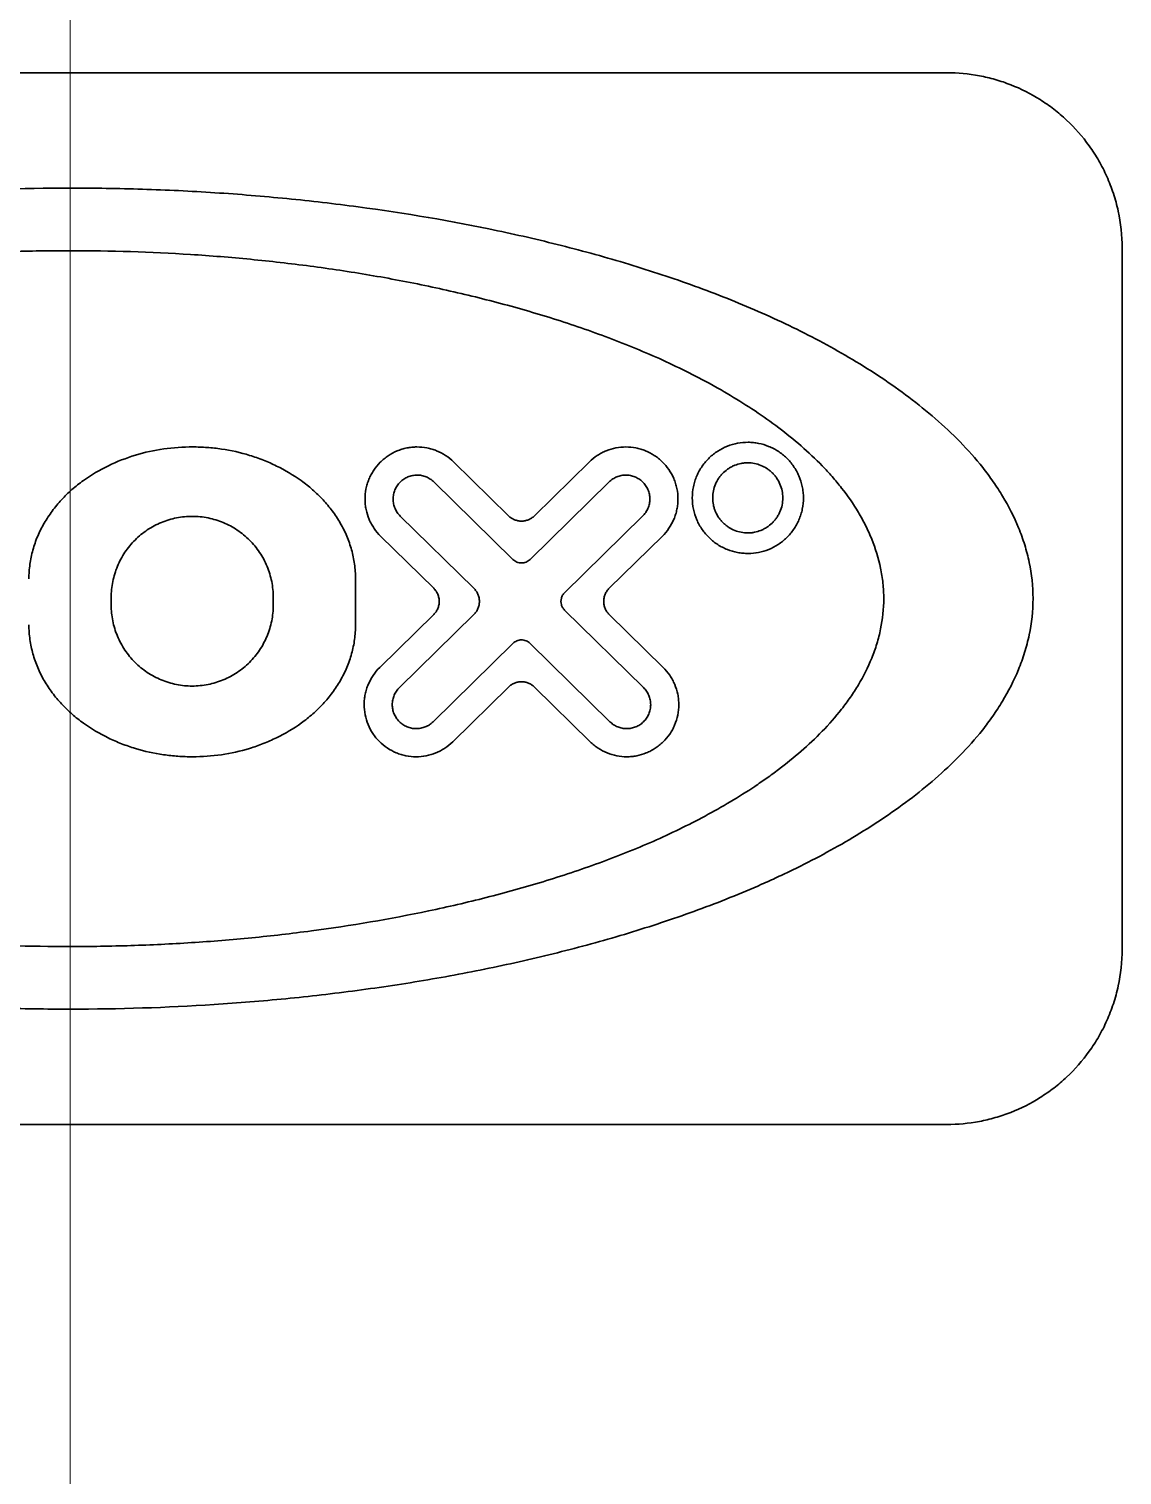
# Model space of a CAD drawing. Extents: x 6769 to 10051, y -94 to 2900.
# Drawn here: x 8597.53 to 8603.76, y 1022.33 to 1030.58 of the extents above; entities that cross this region are included whole.
import ezdxf

# ---------------------------------------------------------------- set-up
doc = ezdxf.new("R2010")
doc.units = 0
doc.header["$LTSCALE"] = 5
doc.layers.get('0').update_dxf_attribs({"linetype": 'CONTINUOUS', "lineweight": 0})
doc.layers.add('1', color=7, linetype='CONTINUOUS', true_color=0xffffff)

msp = doc.modelspace()

# ---------------------------------------------------------------- linework, layer by layer
at = {"color": 4}
msp.add_line((8597.7643, 1105.8302), (8597.7643, 1005.8302), dxfattribs=at)
at = {"layer": '1', "color": 7, "linetype": 'Continuous', "lineweight": 35}
for p, q in [((8602.7643, 1030.3302), (8592.7643, 1030.3302)), ((8603.7643, 1029.3302), (8603.7643, 1025.3302)), ((8599.9507, 1028.1103), (8600.2646, 1027.8024)), ((8600.4116, 1027.8024), (8600.7255, 1028.1103)), ((8600.2891, 1027.5536), (8599.8384, 1027.9957)), ((8600.8378, 1027.9957), (8600.3871, 1027.5536)), ((8599.6469, 1027.8005), (8600.0664, 1027.389)), ((8600.5843, 1027.364), (8601.0293, 1027.8005)), ((8599.8373, 1027.389), (8599.5346, 1027.686)), ((8601.1417, 1027.686), (8600.8389, 1027.389)), ((8599.3916, 1027.1802), (8599.3916, 1027.4431)), ((8597.9977, 1027.2935), (8597.9977, 1027.3371)), ((8598.9221, 1027.3371), (8598.9221, 1027.2935)), ((8599.5297, 1026.9373), (8599.8373, 1027.2391)), ((8600.0664, 1027.2391), (8599.642, 1026.8228)), ((8601.0342, 1026.8228), (8600.5843, 1027.2641)), ((8600.8389, 1027.2391), (8601.1465, 1026.9373)), ((8599.8335, 1026.6276), (8600.2891, 1027.0744)), ((8600.3871, 1027.0744), (8600.8427, 1026.6276)), ((8600.2646, 1026.8257), (8599.9459, 1026.513)), ((8600.7304, 1026.513), (8600.4116, 1026.8257)), ((8592.7643, 1024.3302), (8602.7643, 1024.3302))]:
    msp.add_line(p, q, dxfattribs=at)
for points, knots in [([(8603.7643, 1029.3302), (8603.7643, 1029.4017), (8603.7568, 1029.4716), (8603.7384, 1029.5571), (8603.7343, 1029.5741), (8603.7252, 1029.6079), (8603.7201, 1029.6247), (8603.7039, 1029.6744), (8603.6914, 1029.7065), (8603.6637, 1029.7688), (8603.6483, 1029.799), (8603.6231, 1029.8428), (8603.6144, 1029.8572), (8603.5962, 1029.8855), (8603.5867, 1029.8993), (8603.5383, 1029.9669), (8603.4952, 1030.0157), (8603.4363, 1030.0709), (8603.4243, 1030.0816), (8603.3998, 1030.1025), (8603.3872, 1030.1126), (8603.3493, 1030.1419), (8603.3233, 1030.1599), (8603.2435, 1030.2102), (8603.1877, 1030.2383), (8603.1, 1030.2727), (8603.0704, 1030.2827), (8603.0107, 1030.2998), (8602.9806, 1030.307), (8602.8894, 1030.3243), (8602.8275, 1030.3302), (8602.7643, 1030.3302)], [0, 0, 0, 0, 0.125, 0.125, 0.15625, 0.15625, 0.1875, 0.1875, 0.25, 0.25, 0.3125, 0.3125, 0.34375, 0.34375, 0.375, 0.375, 0.5, 0.5, 0.53125, 0.53125, 0.5625, 0.5625, 0.625, 0.625, 0.75, 0.75, 0.8125, 0.8125, 0.875, 0.875, 1, 1, 1, 1]), ([(8603.2563, 1027.3302), (8603.2563, 1027.4008), (8603.2487, 1027.4696), (8603.2276, 1027.5705), (8603.2189, 1027.6037), (8603.1986, 1027.6694), (8603.1868, 1027.7021), (8603.148, 1027.7969), (8603.1174, 1027.8566), (8603.0659, 1027.9422), (8603.0478, 1027.97), (8603.0194, 1028.0109), (8603.0097, 1028.0244), (8602.9899, 1028.051), (8602.9798, 1028.0642), (8602.9286, 1028.1292), (8602.8852, 1028.178), (8602.7947, 1028.2709), (8602.7476, 1028.315), (8602.6502, 1028.3995), (8602.6, 1028.4399), (8602.4969, 1028.5177), (8602.4439, 1028.5552), (8602.2827, 1028.6626), (8602.1721, 1028.7282), (8601.9456, 1028.85), (8601.8296, 1028.9062), (8601.5929, 1029.0109), (8601.472, 1029.0594), (8601.2874, 1029.1272), (8601.2253, 1029.1489), (8601.1001, 1029.191), (8601.0368, 1029.2113), (8600.8466, 1029.2697), (8600.7187, 1029.3054), (8600.4611, 1029.3713), (8600.3314, 1029.4015), (8599.9393, 1029.4843), (8599.6743, 1029.5292), (8599.2714, 1029.5829), (8599.1362, 1029.5986), (8598.864, 1029.6254), (8598.7271, 1029.6367), (8598.5203, 1029.6501), (8598.4512, 1029.6541), (8598.3135, 1029.6607), (8598.2446, 1029.6635), (8598.0383, 1029.67), (8597.9009, 1029.6722), (8597.4895, 1029.6721), (8597.2161, 1029.6636), (8596.8073, 1029.6371), (8596.5353, 1029.6149), (8596.2641, 1029.5837), (8596.061, 1029.5568), (8595.9934, 1029.5472), (8595.8583, 1029.5268), (8595.791, 1029.516), (8595.5904, 1029.4817), (8595.4579, 1029.4565), (8595.1957, 1029.4011), (8595.066, 1029.3709), (8594.8092, 1029.3052), (8594.6821, 1029.2697), (8594.4309, 1029.1926), (8594.3067, 1029.1511), (8594.0613, 1029.0612), (8593.9401, 1029.0127), (8593.7908, 1028.9468), (8593.761, 1028.9333), (8593.7019, 1028.9059), (8593.6136, 1028.864), (8593.527, 1028.8198), (8593.356, 1028.7278), (8593.2449, 1028.662), (8593.0836, 1028.5543), (8593.031, 1028.5171), (8592.9285, 1028.4398), (8592.8786, 1028.3996), (8592.7819, 1028.3157), (8592.7351, 1028.2719), (8592.6451, 1028.1798), (8592.602, 1028.1314), (8592.5409, 1028.0543), (8592.5211, 1028.0278), (8592.4925, 1027.9868), (8592.4831, 1027.9729), (8592.4647, 1027.9447), (8592.4558, 1027.9305), (8592.4123, 1027.8586), (8592.3815, 1027.7985), (8592.349, 1027.7195), (8592.3428, 1027.7035), (8592.3311, 1027.6711), (8592.3255, 1027.6546), (8592.3101, 1027.6049), (8592.3013, 1027.5715), (8592.2801, 1027.4701), (8592.2724, 1027.401), (8592.2724, 1027.3302)], [0, 0, 0, 0, 0.015625, 0.015625, 0.023438, 0.023438, 0.03125, 0.03125, 0.046875, 0.046875, 0.054688, 0.054688, 0.058594, 0.058594, 0.0625, 0.0625, 0.078125, 0.078125, 0.09375, 0.09375, 0.109375, 0.109375, 0.125, 0.125, 0.15625, 0.15625, 0.1875, 0.1875, 0.21875, 0.21875, 0.234375, 0.234375, 0.25, 0.25, 0.28125, 0.28125, 0.3125, 0.3125, 0.375, 0.375, 0.40625, 0.40625, 0.4375, 0.4375, 0.453125, 0.453125, 0.46875, 0.46875, 0.5, 0.5, 0.5625, 0.5625, 0.59375, 0.625, 0.625, 0.640625, 0.640625, 0.65625, 0.65625, 0.6875, 0.6875, 0.71875, 0.71875, 0.75, 0.75, 0.78125, 0.78125, 0.8125, 0.8125, 0.820313, 0.820313, 0.828125, 0.84375, 0.84375, 0.875, 0.875, 0.890625, 0.890625, 0.90625, 0.90625, 0.921875, 0.921875, 0.9375, 0.9375, 0.945312, 0.945312, 0.949219, 0.949219, 0.953125, 0.953125, 0.96875, 0.96875, 0.972656, 0.972656, 0.976562, 0.976562, 0.984375, 0.984375, 1, 1, 1, 1]), ([(8593.124, 1027.3302), (8593.124, 1027.3892), (8593.1303, 1027.4469), (8593.1478, 1027.5317), (8593.1549, 1027.5597), (8593.1719, 1027.6151), (8593.1817, 1027.6426), (8593.2141, 1027.7226), (8593.2397, 1027.7733), (8593.2831, 1027.8461), (8593.2984, 1027.8698), (8593.3305, 1027.9163), (8593.3473, 1027.9391), (8593.3995, 1028.0057), (8593.4364, 1028.0475), (8593.5135, 1028.127), (8593.5538, 1028.1648), (8593.637, 1028.2373), (8593.68, 1028.2719), (8593.7462, 1028.322), (8593.7686, 1028.3383), (8593.8139, 1028.3704), (8593.8367, 1028.386), (8593.9515, 1028.4627), (8594.0461, 1028.5186), (8594.2398, 1028.6225), (8594.3388, 1028.6704), (8594.5409, 1028.7594), (8594.644, 1028.8004), (8594.8012, 1028.8577), (8594.8541, 1028.8761), (8594.9606, 1028.9116), (8595.0141, 1028.9287), (8595.1751, 1028.9777), (8595.2832, 1029.0078), (8595.5007, 1029.0632), (8595.6102, 1029.0886), (8595.9406, 1029.1583), (8596.1635, 1029.196), (8596.5018, 1029.2408), (8596.6151, 1029.2538), (8596.8431, 1029.2761), (8596.9578, 1029.2855), (8597.1307, 1029.2967), (8597.1885, 1029.2999), (8597.3039, 1029.3055), (8597.3615, 1029.3078), (8597.5343, 1029.3133), (8597.6492, 1029.315), (8597.9936, 1029.315), (8598.2225, 1029.3079), (8598.5645, 1029.2859), (8598.6784, 1029.2768), (8598.9057, 1029.2547), (8599.0191, 1029.2417), (8599.2456, 1029.2119), (8599.3587, 1029.195), (8599.528, 1029.1663), (8599.5842, 1029.1561), (8599.6962, 1029.1349), (8599.7519, 1029.1237), (8599.9182, 1029.0887), (8600.0281, 1029.0632), (8600.2458, 1029.0077), (8600.3536, 1028.9777), (8600.567, 1028.9127), (8600.6727, 1028.8776), (8600.8815, 1028.8016), (8600.9847, 1028.7607), (8601.1374, 1028.6936), (8601.188, 1028.6702), (8601.2878, 1028.6218), (8601.3372, 1028.5967), (8601.4833, 1028.5182), (8601.5783, 1028.462), (8601.7163, 1028.3698), (8601.7614, 1028.3379), (8601.8493, 1028.2714), (8601.8921, 1028.2369), (8601.9751, 1028.1646), (8602.0153, 1028.1269), (8602.0732, 1028.0672), (8602.092, 1028.0468), (8602.1289, 1028.0048), (8602.1469, 1027.9832), (8602.1989, 1027.9167), (8602.231, 1027.8706), (8602.2744, 1027.7978), (8602.288, 1027.7729), (8602.3136, 1027.7219), (8602.3255, 1027.6956), (8602.3578, 1027.6157), (8602.3748, 1027.5609), (8602.3895, 1027.4902), (8602.3921, 1027.4759), (8602.3966, 1027.4471), (8602.3985, 1027.4326), (8602.4031, 1027.3888), (8602.4047, 1027.3596), (8602.4047, 1027.3302)], [0, 0, 0, 0, 0.015625, 0.015625, 0.023437, 0.023437, 0.03125, 0.03125, 0.046875, 0.046875, 0.054687, 0.054687, 0.0625, 0.0625, 0.078125, 0.078125, 0.09375, 0.09375, 0.109375, 0.109375, 0.117187, 0.117187, 0.125, 0.125, 0.15625, 0.15625, 0.1875, 0.1875, 0.21875, 0.21875, 0.234375, 0.234375, 0.25, 0.25, 0.28125, 0.28125, 0.3125, 0.3125, 0.375, 0.375, 0.40625, 0.40625, 0.4375, 0.4375, 0.453125, 0.453125, 0.46875, 0.46875, 0.5, 0.5, 0.5625, 0.5625, 0.59375, 0.59375, 0.625, 0.625, 0.65625, 0.65625, 0.671875, 0.671875, 0.6875, 0.6875, 0.71875, 0.71875, 0.75, 0.75, 0.78125, 0.78125, 0.8125, 0.8125, 0.828125, 0.828125, 0.84375, 0.84375, 0.875, 0.875, 0.890625, 0.890625, 0.90625, 0.90625, 0.921875, 0.921875, 0.929688, 0.929688, 0.9375, 0.9375, 0.953125, 0.953125, 0.960938, 0.960938, 0.96875, 0.96875, 0.984375, 0.984375, 0.988281, 0.988281, 0.992188, 0.992188, 1, 1, 1, 1]), ([(8597.5282, 1027.4431), (8597.5282, 1027.4711), (8597.5302, 1027.4987), (8597.5377, 1027.5534), (8597.5433, 1027.5804), (8597.5544, 1027.6205), (8597.5585, 1027.6338), (8597.5677, 1027.6602), (8597.5727, 1027.6732), (8597.589, 1027.7116), (8597.6013, 1027.7364), (8597.629, 1027.7842), (8597.6443, 1027.8073), (8597.6692, 1027.8409), (8597.6779, 1027.8519), (8597.6956, 1027.8733), (8597.7231, 1027.9046), (8597.7528, 1027.9335), (8597.784, 1027.9609), (8597.7946, 1027.9698), (8597.8164, 1027.9871), (8597.8275, 1027.9955), (8597.8842, 1028.0361), (8597.9318, 1028.0639), (8598.0309, 1028.1119), (8598.0823, 1028.1321), (8598.2422, 1028.1807), (8598.3512, 1028.1955), (8598.49, 1028.1952), (8598.5177, 1028.1942), (8598.5726, 1028.1903), (8598.6545, 1028.1815), (8598.7347, 1028.1636), (8598.8137, 1028.1392), (8598.84, 1028.13), (8598.8913, 1028.1097), (8598.9164, 1028.0986), (8598.9902, 1028.0626), (8599.0372, 1028.035), (8599.104, 1027.9871), (8599.1256, 1027.97), (8599.1569, 1027.9424), (8599.1671, 1027.9329), (8599.187, 1027.9136), (8599.1966, 1027.9037), (8599.2247, 1027.8733), (8599.2423, 1027.8521), (8599.2752, 1027.8078), (8599.2905, 1027.7847), (8599.3115, 1027.7485), (8599.3181, 1027.7362), (8599.3305, 1027.7113), (8599.3363, 1027.6988), (8599.3524, 1027.6607), (8599.3614, 1027.6347), (8599.3762, 1027.5817), (8599.3819, 1027.5546), (8599.3877, 1027.513), (8599.3891, 1027.4991), (8599.3911, 1027.4711), (8599.3916, 1027.4571), (8599.3916, 1027.4431)], [0, 0, 0, 0, 0.03125, 0.03125, 0.0625, 0.0625, 0.078125, 0.078125, 0.09375, 0.09375, 0.125, 0.125, 0.15625, 0.15625, 0.171875, 0.171875, 0.1875, 0.21875, 0.21875, 0.234375, 0.234375, 0.25, 0.25, 0.3125, 0.3125, 0.375, 0.375, 0.5, 0.5, 0.53125, 0.53125, 0.5625, 0.625, 0.625, 0.65625, 0.65625, 0.6875, 0.6875, 0.75, 0.75, 0.78125, 0.78125, 0.796875, 0.796875, 0.8125, 0.8125, 0.84375, 0.84375, 0.875, 0.875, 0.890625, 0.890625, 0.90625, 0.90625, 0.9375, 0.9375, 0.96875, 0.96875, 0.984375, 0.984375, 1, 1, 1, 1]), ([(8599.5346, 1027.686), (8599.5205, 1027.6997), (8599.5081, 1027.7147), (8599.4916, 1027.7388), (8599.4866, 1027.7471), (8599.4771, 1027.7643), (8599.4728, 1027.7732), (8599.4614, 1027.8003), (8599.4556, 1027.8189), (8599.4496, 1027.8477), (8599.4481, 1027.8574), (8599.4461, 1027.8771), (8599.4455, 1027.8868), (8599.4454, 1027.9162), (8599.4472, 1027.9356), (8599.4529, 1027.9647), (8599.4552, 1027.9742), (8599.4609, 1027.993), (8599.4674, 1028.0114), (8599.4757, 1028.029), (8599.4849, 1028.0463), (8599.49, 1028.0548), (8599.5063, 1028.0793), (8599.5186, 1028.0943), (8599.5392, 1028.1149), (8599.5464, 1028.1215), (8599.5616, 1028.1339), (8599.5694, 1028.1397), (8599.5935, 1028.1559), (8599.6105, 1028.165), (8599.6374, 1028.1762), (8599.6467, 1028.1795), (8599.6651, 1028.1851), (8599.6838, 1028.1899), (8599.7028, 1028.1927), (8599.722, 1028.1947), (8599.7317, 1028.1952), (8599.7608, 1028.1953), (8599.7799, 1028.1935), (8599.8082, 1028.1881), (8599.8175, 1028.1858), (8599.8361, 1028.1804), (8599.8453, 1028.1771), (8599.8721, 1028.1663), (8599.8891, 1028.1574), (8599.9214, 1028.1363), (8599.9368, 1028.124), (8599.9507, 1028.1103)], [0, 0, 0, 0, 0.0625, 0.0625, 0.09375, 0.09375, 0.125, 0.125, 0.1875, 0.1875, 0.21875, 0.21875, 0.25, 0.25, 0.3125, 0.3125, 0.34375, 0.34375, 0.375, 0.40625, 0.40625, 0.4375, 0.4375, 0.5, 0.5, 0.53125, 0.53125, 0.5625, 0.5625, 0.625, 0.625, 0.65625, 0.65625, 0.6875, 0.71875, 0.71875, 0.75, 0.75, 0.8125, 0.8125, 0.84375, 0.84375, 0.875, 0.875, 0.9375, 0.9375, 1, 1, 1, 1]), ([(8600.7255, 1028.1103), (8600.7396, 1028.124), (8600.7547, 1028.1362), (8600.7788, 1028.152), (8600.7871, 1028.1569), (8600.8043, 1028.1658), (8600.8131, 1028.1699), (8600.8399, 1028.1808), (8600.8581, 1028.1862), (8600.8955, 1028.1934), (8600.9148, 1028.1953), (8600.9528, 1028.1953), (8600.9717, 1028.1934), (8600.9997, 1028.188), (8601.0091, 1028.1857), (8601.0274, 1028.1802), (8601.0364, 1028.1771), (8601.0628, 1028.1664), (8601.0797, 1028.1576), (8601.1039, 1028.1418), (8601.1118, 1028.1361), (8601.1269, 1028.124), (8601.1341, 1028.1176), (8601.1548, 1028.0974), (8601.1673, 1028.0826), (8601.1897, 1028.0501), (8601.1991, 1028.0329), (8601.2107, 1028.0058), (8601.2141, 1027.9965), (8601.2201, 1027.9776), (8601.2226, 1027.9678), (8601.2286, 1027.9386), (8601.2307, 1027.9189), (8601.2308, 1027.889), (8601.2303, 1027.8789), (8601.2283, 1027.859), (8601.2254, 1027.8394), (8601.2205, 1027.8202), (8601.2147, 1027.8013), (8601.2113, 1027.7919), (8601.1997, 1027.7644), (8601.1903, 1027.7472), (8601.1683, 1027.7149), (8601.1556, 1027.6997), (8601.1417, 1027.686)], [0, 0, 0, 0, 0.0625, 0.0625, 0.09375, 0.09375, 0.125, 0.125, 0.1875, 0.1875, 0.25, 0.25, 0.3125, 0.3125, 0.34375, 0.34375, 0.375, 0.375, 0.4375, 0.4375, 0.46875, 0.46875, 0.5, 0.5, 0.5625, 0.5625, 0.625, 0.625, 0.65625, 0.65625, 0.6875, 0.6875, 0.75, 0.75, 0.78125, 0.78125, 0.8125, 0.84375, 0.84375, 0.875, 0.875, 0.9375, 0.9375, 1, 1, 1, 1]), ([(8601.3125, 1027.9048), (8601.3125, 1027.9265), (8601.3147, 1027.9478), (8601.3211, 1027.9792), (8601.3238, 1027.9896), (8601.3303, 1028.0102), (8601.334, 1028.0202), (8601.3466, 1028.0496), (8601.3569, 1028.068), (8601.375, 1028.0941), (8601.3814, 1028.1026), (8601.395, 1028.1185), (8601.4093, 1028.1337), (8601.4249, 1028.1473), (8601.4412, 1028.1601), (8601.4497, 1028.1662), (8601.4757, 1028.1828), (8601.4939, 1028.1921), (8601.5316, 1028.2071), (8601.5513, 1028.2127), (8601.5908, 1028.2202), (8601.6108, 1028.222), (8601.6409, 1028.2218), (8601.651, 1028.2213), (8601.671, 1028.2193), (8601.6809, 1028.2178), (8601.7103, 1028.2121), (8601.7295, 1028.2064), (8601.7576, 1028.195), (8601.7669, 1028.1907), (8601.7849, 1028.1814), (8601.7936, 1028.1763), (8601.8191, 1028.1598), (8601.8351, 1028.1471), (8601.8574, 1028.1255), (8601.8646, 1028.1179), (8601.878, 1028.1021), (8601.8906, 1028.0856), (8601.9016, 1028.0679), (8601.9118, 1028.0495), (8601.9165, 1028.04), (8601.9292, 1028.0105), (8601.9356, 1027.9903), (8601.9421, 1027.9589), (8601.9438, 1027.9484), (8601.946, 1027.9268), (8601.9466, 1027.916), (8601.9466, 1027.8834), (8601.9444, 1027.862), (8601.938, 1027.8306), (8601.9353, 1027.8203), (8601.9289, 1027.7998), (8601.9251, 1027.7897), (8601.9126, 1027.7605), (8601.9024, 1027.7421), (8601.8845, 1027.7161), (8601.8781, 1027.7077), (8601.8647, 1027.6919), (8601.8505, 1027.6768), (8601.8351, 1027.6632), (8601.8191, 1027.6504), (8601.8107, 1027.6444), (8601.785, 1027.6277), (8601.7671, 1027.6184), (8601.7297, 1027.6033), (8601.7101, 1027.5975), (8601.6708, 1027.5898), (8601.651, 1027.5878), (8601.6208, 1027.5877), (8601.6107, 1027.5881), (8601.5906, 1027.59), (8601.5807, 1027.5914), (8601.5511, 1027.5969), (8601.5317, 1027.6025), (8601.5033, 1027.6138), (8601.4939, 1027.618), (8601.4757, 1027.6274), (8601.4669, 1027.6324), (8601.4411, 1027.649), (8601.4249, 1027.6617), (8601.4022, 1027.6835), (8601.395, 1027.6912), (8601.3814, 1027.7071), (8601.3687, 1027.7236), (8601.3575, 1027.7415), (8601.3473, 1027.76), (8601.3425, 1027.7696), (8601.3298, 1027.7992), (8601.3234, 1027.8195), (8601.3147, 1027.8613), (8601.3125, 1027.8831), (8601.3125, 1027.9048)], [0, 0, 0, 0, 0.03125, 0.03125, 0.046875, 0.046875, 0.0625, 0.0625, 0.09375, 0.09375, 0.109375, 0.109375, 0.125, 0.140625, 0.140625, 0.15625, 0.15625, 0.1875, 0.1875, 0.21875, 0.21875, 0.25, 0.25, 0.265625, 0.265625, 0.28125, 0.28125, 0.3125, 0.3125, 0.328125, 0.328125, 0.34375, 0.34375, 0.375, 0.375, 0.390625, 0.390625, 0.40625, 0.421875, 0.421875, 0.4375, 0.4375, 0.46875, 0.46875, 0.484375, 0.484375, 0.5, 0.5, 0.53125, 0.53125, 0.546875, 0.546875, 0.5625, 0.5625, 0.59375, 0.59375, 0.609375, 0.609375, 0.625, 0.640625, 0.640625, 0.65625, 0.65625, 0.6875, 0.6875, 0.71875, 0.71875, 0.75, 0.75, 0.765625, 0.765625, 0.78125, 0.78125, 0.8125, 0.8125, 0.828125, 0.828125, 0.84375, 0.84375, 0.875, 0.875, 0.890625, 0.890625, 0.90625, 0.921875, 0.921875, 0.9375, 0.9375, 0.96875, 0.96875, 1, 1, 1, 1]), ([(8599.8384, 1027.9957), (8599.832, 1028.0021), (8599.825, 1028.0076), (8599.8139, 1028.0149), (8599.8101, 1028.0172), (8599.8022, 1028.0213), (8599.7981, 1028.0232), (8599.7857, 1028.0282), (8599.7772, 1028.0307), (8599.7598, 1028.0341), (8599.7509, 1028.0349), (8599.7332, 1028.0348), (8599.7244, 1028.0339), (8599.7113, 1028.0313), (8599.7069, 1028.0302), (8599.6984, 1028.0276), (8599.6942, 1028.0261), (8599.682, 1028.021), (8599.6741, 1028.0168), (8599.6592, 1028.0068), (8599.6523, 1028.0011), (8599.6428, 1027.9917), (8599.6398, 1027.9883), (8599.6341, 1027.9814), (8599.6314, 1027.9777), (8599.6239, 1027.9665), (8599.6197, 1027.9586), (8599.6128, 1027.942), (8599.6102, 1027.9332), (8599.6067, 1027.9156), (8599.6059, 1027.9066), (8599.6059, 1027.893), (8599.6062, 1027.8885), (8599.6071, 1027.8795), (8599.6085, 1027.8706), (8599.6107, 1027.8619), (8599.6134, 1027.8533), (8599.615, 1027.849), (8599.6202, 1027.8365), (8599.6245, 1027.8286), (8599.6346, 1027.8138), (8599.6404, 1027.8068), (8599.6469, 1027.8005)], [0, 0, 0, 0, 0.0625, 0.0625, 0.09375, 0.09375, 0.125, 0.125, 0.1875, 0.1875, 0.25, 0.25, 0.3125, 0.3125, 0.34375, 0.34375, 0.375, 0.375, 0.4375, 0.4375, 0.5, 0.5, 0.53125, 0.53125, 0.5625, 0.5625, 0.625, 0.625, 0.6875, 0.6875, 0.75, 0.75, 0.78125, 0.78125, 0.8125, 0.84375, 0.84375, 0.875, 0.875, 0.9375, 0.9375, 1, 1, 1, 1]), ([(8601.0293, 1027.8005), (8601.0358, 1027.8068), (8601.0415, 1027.8137), (8601.0491, 1027.8248), (8601.0514, 1027.8287), (8601.0558, 1027.8366), (8601.0578, 1027.8408), (8601.0631, 1027.8533), (8601.0658, 1027.862), (8601.0685, 1027.8754), (8601.0692, 1027.88), (8601.0701, 1027.8892), (8601.0703, 1027.8937), (8601.0703, 1027.9074), (8601.0694, 1027.9165), (8601.0657, 1027.9346), (8601.063, 1027.9433), (8601.0559, 1027.96), (8601.0514, 1027.968), (8601.0412, 1027.9829), (8601.0355, 1027.9897), (8601.0259, 1027.9991), (8601.0225, 1028.0021), (8601.0155, 1028.0077), (8601.0119, 1028.0103), (8601.0009, 1028.0175), (8600.993, 1028.0216), (8600.9766, 1028.0282), (8600.9682, 1028.0307), (8600.9511, 1028.034), (8600.9422, 1028.0349), (8600.9247, 1028.0348), (8600.9161, 1028.034), (8600.8989, 1028.0307), (8600.8903, 1028.0281), (8600.874, 1028.0215), (8600.8662, 1028.0174), (8600.8513, 1028.0077), (8600.8443, 1028.0021), (8600.8378, 1027.9957)], [0, 0, 0, 0, 0.0625, 0.0625, 0.09375, 0.09375, 0.125, 0.125, 0.1875, 0.1875, 0.21875, 0.21875, 0.25, 0.25, 0.3125, 0.3125, 0.375, 0.375, 0.4375, 0.4375, 0.5, 0.5, 0.53125, 0.53125, 0.5625, 0.5625, 0.625, 0.625, 0.6875, 0.6875, 0.75, 0.75, 0.8125, 0.8125, 0.875, 0.875, 0.9375, 0.9375, 1, 1, 1, 1]), ([(8601.4289, 1027.9048), (8601.4289, 1027.8911), (8601.4303, 1027.8777), (8601.4344, 1027.8579), (8601.4361, 1027.8513), (8601.4401, 1027.8384), (8601.4425, 1027.832), (8601.4504, 1027.8135), (8601.4569, 1027.8019), (8601.4683, 1027.7854), (8601.4724, 1027.7801), (8601.4809, 1027.7701), (8601.4899, 1027.7605), (8601.4997, 1027.752), (8601.51, 1027.7439), (8601.5153, 1027.7401), (8601.5317, 1027.7295), (8601.5431, 1027.7237), (8601.5669, 1027.7142), (8601.5793, 1027.7106), (8601.6042, 1027.7059), (8601.6168, 1027.7048), (8601.6358, 1027.7048), (8601.6421, 1027.7051), (8601.6548, 1027.7064), (8601.661, 1027.7073), (8601.6796, 1027.7109), (8601.6917, 1027.7145), (8601.7095, 1027.7217), (8601.7154, 1027.7244), (8601.7267, 1027.7303), (8601.7322, 1027.7335), (8601.7483, 1027.7439), (8601.7584, 1027.7519), (8601.7726, 1027.7655), (8601.7771, 1027.7703), (8601.7856, 1027.7803), (8601.7935, 1027.7907), (8601.8005, 1027.8019), (8601.807, 1027.8135), (8601.8099, 1027.8196), (8601.8179, 1027.8381), (8601.822, 1027.8509), (8601.8274, 1027.8773), (8601.8289, 1027.8909), (8601.8289, 1027.9184), (8601.8275, 1027.9318), (8601.8221, 1027.9582), (8601.818, 1027.9713), (8601.8074, 1027.9959), (8601.801, 1028.0075), (8601.7897, 1028.0239), (8601.7856, 1028.0292), (8601.7771, 1028.0392), (8601.7682, 1028.0487), (8601.7585, 1028.0573), (8601.7483, 1028.0654), (8601.743, 1028.0692), (8601.7267, 1028.0797), (8601.7154, 1028.0856), (8601.6918, 1028.0951), (8601.6794, 1028.0987), (8601.6546, 1028.1035), (8601.6421, 1028.1048), (8601.6231, 1028.1048), (8601.6167, 1028.1045), (8601.604, 1028.1034), (8601.5978, 1028.1025), (8601.5791, 1028.0989), (8601.5669, 1028.0954), (8601.5491, 1028.0883), (8601.5431, 1028.0856), (8601.5317, 1028.0797), (8601.5261, 1028.0765), (8601.5099, 1028.0661), (8601.4997, 1028.0581), (8601.4854, 1028.0443), (8601.4809, 1028.0395), (8601.4723, 1028.0295), (8601.4643, 1028.019), (8601.4573, 1028.0078), (8601.4508, 1027.9961), (8601.4478, 1027.99), (8601.4398, 1027.9714), (8601.4358, 1027.9586), (8601.4303, 1027.9322), (8601.4289, 1027.9185), (8601.4289, 1027.9048)], [0, 0, 0, 0, 0.03125, 0.03125, 0.046875, 0.046875, 0.0625, 0.0625, 0.09375, 0.09375, 0.109375, 0.109375, 0.125, 0.140625, 0.140625, 0.15625, 0.15625, 0.1875, 0.1875, 0.21875, 0.21875, 0.25, 0.25, 0.265625, 0.265625, 0.28125, 0.28125, 0.3125, 0.3125, 0.328125, 0.328125, 0.34375, 0.34375, 0.375, 0.375, 0.390625, 0.390625, 0.40625, 0.421875, 0.421875, 0.4375, 0.4375, 0.46875, 0.46875, 0.5, 0.5, 0.53125, 0.53125, 0.5625, 0.5625, 0.59375, 0.59375, 0.609375, 0.609375, 0.625, 0.640625, 0.640625, 0.65625, 0.65625, 0.6875, 0.6875, 0.71875, 0.71875, 0.75, 0.75, 0.765625, 0.765625, 0.78125, 0.78125, 0.8125, 0.8125, 0.828125, 0.828125, 0.84375, 0.84375, 0.875, 0.875, 0.890625, 0.890625, 0.90625, 0.921875, 0.921875, 0.9375, 0.9375, 0.96875, 0.96875, 1, 1, 1, 1]), ([(8598.9221, 1027.3371), (8598.9221, 1027.3677), (8598.9191, 1027.3977), (8598.9103, 1027.4421), (8598.9066, 1027.4567), (8598.8978, 1027.4858), (8598.8926, 1027.5002), (8598.8752, 1027.5422), (8598.861, 1027.5687), (8598.8358, 1027.6064), (8598.8268, 1027.6186), (8598.8075, 1027.6422), (8598.7973, 1027.6533), (8598.7653, 1027.6853), (8598.7421, 1027.7044), (8598.7043, 1027.7297), (8598.6912, 1027.7376), (8598.6645, 1027.7518), (8598.6374, 1027.7647), (8598.609, 1027.7748), (8598.5802, 1027.7836), (8598.5653, 1027.7874), (8598.5207, 1027.7963), (8598.4908, 1027.7992), (8598.4456, 1027.7993), (8598.4305, 1027.7986), (8598.4002, 1027.7957), (8598.3851, 1027.7934), (8598.3407, 1027.7847), (8598.3119, 1027.776), (8598.2699, 1027.7587), (8598.256, 1027.7522), (8598.2292, 1027.7379), (8598.2162, 1027.7301), (8598.1786, 1027.7051), (8598.1552, 1027.686), (8598.112, 1027.6429), (8598.0928, 1027.6195), (8598.0676, 1027.5819), (8598.0598, 1027.569), (8598.0455, 1027.5423), (8598.0389, 1027.5284), (8598.0214, 1027.4864), (8598.0127, 1027.4575), (8598.0038, 1027.4131), (8598.0015, 1027.398), (8597.9985, 1027.3676), (8597.9977, 1027.3524), (8597.9977, 1027.3371)], [0, 0, 0, 0, 0.0625, 0.0625, 0.09375, 0.09375, 0.125, 0.125, 0.1875, 0.1875, 0.21875, 0.21875, 0.25, 0.25, 0.3125, 0.3125, 0.34375, 0.34375, 0.375, 0.40625, 0.40625, 0.4375, 0.4375, 0.5, 0.5, 0.53125, 0.53125, 0.5625, 0.5625, 0.625, 0.625, 0.65625, 0.65625, 0.6875, 0.6875, 0.75, 0.75, 0.8125, 0.8125, 0.84375, 0.84375, 0.875, 0.875, 0.9375, 0.9375, 0.96875, 0.96875, 1, 1, 1, 1]), ([(8600.2646, 1027.8024), (8600.2695, 1027.7975), (8600.2748, 1027.7933), (8600.2862, 1027.7858), (8600.2923, 1027.7826), (8600.3049, 1027.7775), (8600.3113, 1027.7756), (8600.3246, 1027.773), (8600.3314, 1027.7723), (8600.3449, 1027.7724), (8600.3516, 1027.773), (8600.3648, 1027.7756), (8600.3714, 1027.7775), (8600.3839, 1027.7826), (8600.3899, 1027.7857), (8600.4013, 1027.7932), (8600.4067, 1027.7976), (8600.4116, 1027.8024)], [0, 0, 0, 0, 0.125, 0.125, 0.25, 0.25, 0.375, 0.375, 0.5, 0.5, 0.625, 0.625, 0.75, 0.75, 0.875, 0.875, 1, 1, 1, 1]), ([(8600.3871, 1027.5536), (8600.3838, 1027.5504), (8600.3803, 1027.5476), (8600.3728, 1027.5426), (8600.3687, 1027.5405), (8600.3603, 1027.5371), (8600.356, 1027.5358), (8600.3472, 1027.5341), (8600.3426, 1027.5336), (8600.3337, 1027.5336), (8600.3292, 1027.534), (8600.3203, 1027.5358), (8600.316, 1027.5371), (8600.3034, 1027.5421), (8600.2957, 1027.5472), (8600.2891, 1027.5536)], [0, 0, 0, 0, 0.125, 0.125, 0.25, 0.25, 0.375, 0.375, 0.5, 0.5, 0.625, 0.625, 0.75, 0.75, 1, 1, 1, 1]), ([(8599.8373, 1027.2391), (8599.8423, 1027.244), (8599.8467, 1027.2493), (8599.8545, 1027.2607), (8599.8579, 1027.2669), (8599.8633, 1027.2797), (8599.8653, 1027.2863), (8599.8681, 1027.3), (8599.8688, 1027.307), (8599.8688, 1027.3209), (8599.8681, 1027.3279), (8599.8654, 1027.3416), (8599.8633, 1027.3483), (8599.8579, 1027.3611), (8599.8546, 1027.3673), (8599.8468, 1027.3788), (8599.8423, 1027.3841), (8599.8373, 1027.389)], [0, 0, 0, 0, 0.125, 0.125, 0.25, 0.25, 0.375, 0.375, 0.5, 0.5, 0.625, 0.625, 0.75, 0.75, 0.875, 0.875, 1, 1, 1, 1]), ([(8600.0664, 1027.389), (8600.0714, 1027.3841), (8600.0758, 1027.3788), (8600.0836, 1027.3674), (8600.087, 1027.3612), (8600.0924, 1027.3484), (8600.0944, 1027.3418), (8600.0972, 1027.3281), (8600.0979, 1027.321), (8600.0979, 1027.3071), (8600.0972, 1027.3002), (8600.0944, 1027.2864), (8600.0924, 1027.2797), (8600.087, 1027.267), (8600.0837, 1027.2608), (8600.0758, 1027.2493), (8600.0714, 1027.2439), (8600.0664, 1027.2391)], [0, 0, 0, 0, 0.125, 0.125, 0.25, 0.25, 0.375, 0.375, 0.5, 0.5, 0.625, 0.625, 0.75, 0.75, 0.875, 0.875, 1, 1, 1, 1]), ([(8600.8389, 1027.389), (8600.8339, 1027.3841), (8600.8295, 1027.3789), (8600.8218, 1027.3675), (8600.8184, 1027.3613), (8600.813, 1027.3485), (8600.8109, 1027.3418), (8600.8081, 1027.3281), (8600.8074, 1027.321), (8600.8074, 1027.3071), (8600.8081, 1027.3001), (8600.8109, 1027.2863), (8600.813, 1027.2796), (8600.8183, 1027.2668), (8600.8217, 1027.2606), (8600.8295, 1027.2492), (8600.8339, 1027.2439), (8600.8389, 1027.2391)], [0, 0, 0, 0, 0.125, 0.125, 0.25, 0.25, 0.375, 0.375, 0.5, 0.5, 0.625, 0.625, 0.75, 0.75, 0.875, 0.875, 1, 1, 1, 1]), ([(8592.2724, 1027.3302), (8592.2724, 1027.2595), (8592.28, 1027.1907), (8592.3011, 1027.0898), (8592.3098, 1027.0566), (8592.3301, 1026.9909), (8592.3419, 1026.9583), (8592.3807, 1026.8635), (8592.4113, 1026.8038), (8592.4628, 1026.7182), (8592.4809, 1026.6903), (8592.5093, 1026.6494), (8592.519, 1026.6359), (8592.5388, 1026.6093), (8592.5489, 1026.5961), (8592.6001, 1026.5312), (8592.6435, 1026.4823), (8592.734, 1026.3894), (8592.7811, 1026.3453), (8592.8785, 1026.2608), (8592.9287, 1026.2204), (8593.0318, 1026.1426), (8593.0848, 1026.1052), (8593.246, 1025.9977), (8593.3566, 1025.9322), (8593.5831, 1025.8104), (8593.6991, 1025.7541), (8593.9358, 1025.6494), (8594.0567, 1025.601), (8594.2413, 1025.5332), (8594.3034, 1025.5114), (8594.4287, 1025.4693), (8594.4919, 1025.449), (8594.6821, 1025.3907), (8594.81, 1025.3549), (8595.0676, 1025.289), (8595.1973, 1025.2589), (8595.5893, 1025.1761), (8595.8544, 1025.1312), (8596.2573, 1025.0774), (8596.3925, 1025.0618), (8596.6647, 1025.0349), (8596.8017, 1025.0237), (8597.0085, 1025.0102), (8597.0775, 1025.0063), (8597.2153, 1024.9996), (8597.2841, 1024.9969), (8597.4904, 1024.9903), (8597.6278, 1024.9882), (8598.0392, 1024.9882), (8598.3126, 1024.9968), (8598.7213, 1025.0232), (8598.9934, 1025.0454), (8599.2647, 1025.0766), (8599.4677, 1025.1036), (8599.5354, 1025.1132), (8599.6705, 1025.1336), (8599.7377, 1025.1444), (8599.9384, 1025.1786), (8600.0708, 1025.2038), (8600.333, 1025.2592), (8600.4627, 1025.2894), (8600.7195, 1025.3551), (8600.8465, 1025.3907), (8601.0978, 1025.4677), (8601.222, 1025.5092), (8601.4674, 1025.5992), (8601.5886, 1025.6476), (8601.7379, 1025.7135), (8601.7677, 1025.727), (8601.8269, 1025.7544), (8601.9151, 1025.7963), (8602.0017, 1025.8406), (8602.1157, 1025.9019), (8602.172, 1025.9337), (8602.2829, 1025.9998), (8602.3376, 1026.0343), (8602.4451, 1026.106), (8602.4977, 1026.1432), (8602.6001, 1026.2205), (8602.65, 1026.2607), (8602.7468, 1026.3446), (8602.7936, 1026.3884), (8602.8836, 1026.4805), (8602.9267, 1026.5289), (8602.9878, 1026.6061), (8603.0076, 1026.6325), (8603.0362, 1026.6735), (8603.0456, 1026.6875), (8603.064, 1026.7156), (8603.0729, 1026.7298), (8603.1164, 1026.8018), (8603.1472, 1026.8618), (8603.1797, 1026.9408), (8603.1859, 1026.9568), (8603.1976, 1026.9893), (8603.2031, 1027.0058), (8603.2186, 1027.0554), (8603.2273, 1027.0888), (8603.2486, 1027.1903), (8603.2563, 1027.2594), (8603.2563, 1027.3302)], [0, 0, 0, 0, 0.015625, 0.015625, 0.023438, 0.023438, 0.03125, 0.03125, 0.046875, 0.046875, 0.054688, 0.054688, 0.058594, 0.058594, 0.0625, 0.0625, 0.078125, 0.078125, 0.09375, 0.09375, 0.109375, 0.109375, 0.125, 0.125, 0.15625, 0.15625, 0.1875, 0.1875, 0.21875, 0.21875, 0.234375, 0.234375, 0.25, 0.25, 0.28125, 0.28125, 0.3125, 0.3125, 0.375, 0.375, 0.40625, 0.40625, 0.4375, 0.4375, 0.453125, 0.453125, 0.46875, 0.46875, 0.5, 0.5, 0.5625, 0.5625, 0.59375, 0.625, 0.625, 0.640625, 0.640625, 0.65625, 0.65625, 0.6875, 0.6875, 0.71875, 0.71875, 0.75, 0.75, 0.78125, 0.78125, 0.8125, 0.8125, 0.820312, 0.820312, 0.828125, 0.84375, 0.84375, 0.859375, 0.859375, 0.875, 0.875, 0.890625, 0.890625, 0.90625, 0.90625, 0.921875, 0.921875, 0.9375, 0.9375, 0.945312, 0.945312, 0.949219, 0.949219, 0.953125, 0.953125, 0.96875, 0.96875, 0.972656, 0.972656, 0.976562, 0.976562, 0.984375, 0.984375, 1, 1, 1, 1]), ([(8602.4047, 1027.3302), (8602.4047, 1027.2711), (8602.3984, 1027.2134), (8602.3809, 1027.1286), (8602.3737, 1027.1006), (8602.3568, 1027.0452), (8602.347, 1027.0177), (8602.3146, 1026.9377), (8602.2889, 1026.887), (8602.2456, 1026.8142), (8602.2303, 1026.7905), (8602.1982, 1026.744), (8602.1814, 1026.7212), (8602.1292, 1026.6547), (8602.0923, 1026.6129), (8602.0151, 1026.5333), (8601.9749, 1026.4955), (8601.8917, 1026.4231), (8601.8487, 1026.3884), (8601.7825, 1026.3384), (8601.7601, 1026.322), (8601.7148, 1026.29), (8601.692, 1026.2743), (8601.5772, 1026.1977), (8601.4826, 1026.1417), (8601.2889, 1026.0378), (8601.1899, 1025.9899), (8600.9878, 1025.901), (8600.8847, 1025.86), (8600.7275, 1025.8026), (8600.6746, 1025.7842), (8600.5681, 1025.7487), (8600.5146, 1025.7317), (8600.3536, 1025.6826), (8600.2455, 1025.6525), (8600.0279, 1025.5971), (8599.9185, 1025.5717), (8599.5881, 1025.5021), (8599.3652, 1025.4644), (8599.0269, 1025.4196), (8598.9136, 1025.4065), (8598.6855, 1025.3842), (8598.5709, 1025.3749), (8598.398, 1025.3637), (8598.3402, 1025.3604), (8598.2248, 1025.3549), (8598.1672, 1025.3526), (8597.9944, 1025.3471), (8597.8794, 1025.3453), (8597.5351, 1025.3453), (8597.3062, 1025.3524), (8596.9641, 1025.3744), (8596.8503, 1025.3836), (8596.623, 1025.4057), (8596.5096, 1025.4186), (8596.283, 1025.4485), (8596.17, 1025.4654), (8596.0007, 1025.4941), (8595.9445, 1025.5042), (8595.8325, 1025.5254), (8595.7768, 1025.5366), (8595.6105, 1025.5716), (8595.5006, 1025.5971), (8595.2829, 1025.6526), (8595.1751, 1025.6826), (8594.9616, 1025.7477), (8594.856, 1025.7827), (8594.6472, 1025.8587), (8594.544, 1025.8997), (8594.3913, 1025.9668), (8594.3407, 1025.9901), (8594.2409, 1026.0386), (8594.1915, 1026.0637), (8594.0453, 1026.1421), (8593.9504, 1026.1984), (8593.8124, 1026.2905), (8593.7673, 1026.3225), (8593.6794, 1026.3889), (8593.6366, 1026.4234), (8593.5536, 1026.4957), (8593.5134, 1026.5335), (8593.4555, 1026.5931), (8593.4366, 1026.6135), (8593.3998, 1026.6555), (8593.3818, 1026.6772), (8593.3298, 1026.7436), (8593.2977, 1026.7898), (8593.2543, 1026.8626), (8593.2406, 1026.8874), (8593.2151, 1026.9384), (8593.2031, 1026.9647), (8593.1708, 1027.0446), (8593.1538, 1027.0994), (8593.1392, 1027.1702), (8593.1366, 1027.1844), (8593.1321, 1027.2132), (8593.1302, 1027.2277), (8593.1256, 1027.2715), (8593.124, 1027.3008), (8593.124, 1027.3302)], [0, 0, 0, 0, 0.015625, 0.015625, 0.023437, 0.023437, 0.03125, 0.03125, 0.046875, 0.046875, 0.054687, 0.054687, 0.0625, 0.0625, 0.078125, 0.078125, 0.09375, 0.09375, 0.109375, 0.109375, 0.117187, 0.117187, 0.125, 0.125, 0.15625, 0.15625, 0.1875, 0.1875, 0.21875, 0.21875, 0.234375, 0.234375, 0.25, 0.25, 0.28125, 0.28125, 0.3125, 0.3125, 0.375, 0.375, 0.40625, 0.40625, 0.4375, 0.4375, 0.453125, 0.453125, 0.46875, 0.46875, 0.5, 0.5, 0.5625, 0.5625, 0.59375, 0.59375, 0.625, 0.625, 0.65625, 0.65625, 0.671875, 0.671875, 0.6875, 0.6875, 0.71875, 0.71875, 0.75, 0.75, 0.78125, 0.78125, 0.8125, 0.8125, 0.828125, 0.828125, 0.84375, 0.84375, 0.875, 0.875, 0.890625, 0.890625, 0.90625, 0.90625, 0.921875, 0.921875, 0.929688, 0.929688, 0.9375, 0.9375, 0.953125, 0.953125, 0.960938, 0.960938, 0.96875, 0.96875, 0.984375, 0.984375, 0.988281, 0.988281, 0.992188, 0.992188, 1, 1, 1, 1]), ([(8597.9977, 1027.2935), (8597.9977, 1027.2629), (8598.0007, 1027.2329), (8598.0095, 1027.1885), (8598.0132, 1027.1739), (8598.022, 1027.1448), (8598.0272, 1027.1304), (8598.0446, 1027.0884), (8598.0589, 1027.0618), (8598.0841, 1027.0241), (8598.0932, 1027.0118), (8598.1125, 1026.9883), (8598.1227, 1026.9771), (8598.1547, 1026.9451), (8598.178, 1026.926), (8598.216, 1026.9006), (8598.2291, 1026.8928), (8598.2558, 1026.8786), (8598.2831, 1026.8657), (8598.3115, 1026.8556), (8598.3404, 1026.8468), (8598.3552, 1026.8431), (8598.4, 1026.8342), (8598.4299, 1026.8313), (8598.4751, 1026.8313), (8598.4902, 1026.8321), (8598.5205, 1026.8351), (8598.5355, 1026.8373), (8598.5799, 1026.8462), (8598.6087, 1026.8549), (8598.6506, 1026.8722), (8598.6644, 1026.8787), (8598.6911, 1026.893), (8598.704, 1026.9008), (8598.7415, 1026.9258), (8598.7649, 1026.9449), (8598.808, 1026.9879), (8598.8272, 1027.0113), (8598.8523, 1027.0488), (8598.86, 1027.0617), (8598.8744, 1027.0884), (8598.8809, 1027.1023), (8598.8984, 1027.1443), (8598.9072, 1027.1731), (8598.919, 1027.2324), (8598.9221, 1027.2629), (8598.9221, 1027.2935)], [0, 0, 0, 0, 0.0625, 0.0625, 0.09375, 0.09375, 0.125, 0.125, 0.1875, 0.1875, 0.21875, 0.21875, 0.25, 0.25, 0.3125, 0.3125, 0.34375, 0.34375, 0.375, 0.40625, 0.40625, 0.4375, 0.4375, 0.5, 0.5, 0.53125, 0.53125, 0.5625, 0.5625, 0.625, 0.625, 0.65625, 0.65625, 0.6875, 0.6875, 0.75, 0.75, 0.8125, 0.8125, 0.84375, 0.84375, 0.875, 0.875, 0.9375, 0.9375, 1, 1, 1, 1]), ([(8599.3916, 1027.1802), (8599.3916, 1027.1522), (8599.3896, 1027.1246), (8599.3821, 1027.0699), (8599.3765, 1027.0429), (8599.3654, 1027.0028), (8599.3613, 1026.9895), (8599.3521, 1026.9632), (8599.3471, 1026.9502), (8599.3309, 1026.9118), (8599.3186, 1026.8872), (8599.291, 1026.8394), (8599.2758, 1026.8163), (8599.2509, 1026.7828), (8599.2424, 1026.7719), (8599.2247, 1026.7505), (8599.1974, 1026.7194), (8599.1678, 1026.6905), (8599.1368, 1026.6632), (8599.1263, 1026.6543), (8599.1046, 1026.6371), (8599.0935, 1026.6287), (8599.0372, 1026.5882), (8598.9899, 1026.5605), (8598.9161, 1026.5245), (8598.891, 1026.5134), (8598.8398, 1026.4932), (8598.8138, 1026.484), (8598.6812, 1026.4433), (8598.5724, 1026.4281), (8598.4336, 1026.428), (8598.4059, 1026.4289), (8598.3509, 1026.4327), (8598.269, 1026.4412), (8598.1885, 1026.4589), (8598.1223, 1026.479), (8598.1091, 1026.4833), (8598.0829, 1026.4924), (8598.0698, 1026.4973), (8598.0311, 1026.5125), (8598.0058, 1026.5236), (8597.9316, 1026.5596), (8597.8843, 1026.5872), (8597.8171, 1026.6352), (8597.7953, 1026.6524), (8597.7639, 1026.68), (8597.7536, 1026.6895), (8597.7336, 1026.7089), (8597.7239, 1026.7189), (8597.6957, 1026.7494), (8597.6779, 1026.7706), (8597.6449, 1026.815), (8597.6296, 1026.8382), (8597.6085, 1026.8745), (8597.6018, 1026.8868), (8597.5894, 1026.9117), (8597.5836, 1026.9243), (8597.5675, 1026.9625), (8597.5584, 1026.9885), (8597.5436, 1027.0416), (8597.538, 1027.0687), (8597.5321, 1027.1102), (8597.5307, 1027.1242), (8597.5287, 1027.1522), (8597.5282, 1027.1662), (8597.5282, 1027.1802)], [0, 0, 0, 0, 0.03125, 0.03125, 0.0625, 0.0625, 0.078125, 0.078125, 0.09375, 0.09375, 0.125, 0.125, 0.15625, 0.15625, 0.171875, 0.171875, 0.1875, 0.21875, 0.21875, 0.234375, 0.234375, 0.25, 0.25, 0.3125, 0.3125, 0.34375, 0.34375, 0.375, 0.375, 0.5, 0.5, 0.53125, 0.53125, 0.5625, 0.625, 0.625, 0.640625, 0.640625, 0.65625, 0.65625, 0.6875, 0.6875, 0.75, 0.75, 0.78125, 0.78125, 0.796875, 0.796875, 0.8125, 0.8125, 0.84375, 0.84375, 0.875, 0.875, 0.890625, 0.890625, 0.90625, 0.90625, 0.9375, 0.9375, 0.96875, 0.96875, 0.984375, 0.984375, 1, 1, 1, 1]), ([(8600.2891, 1027.0744), (8600.2924, 1027.0776), (8600.2959, 1027.0805), (8600.3035, 1027.0854), (8600.3075, 1027.0876), (8600.3159, 1027.091), (8600.3202, 1027.0923), (8600.3291, 1027.094), (8600.3336, 1027.0944), (8600.3426, 1027.0944), (8600.3471, 1027.094), (8600.3559, 1027.0923), (8600.3603, 1027.091), (8600.3728, 1027.0859), (8600.3806, 1027.0809), (8600.3871, 1027.0744)], [0, 0, 0, 0, 0.125, 0.125, 0.25, 0.25, 0.375, 0.375, 0.5, 0.5, 0.625, 0.625, 0.75, 0.75, 1, 1, 1, 1]), ([(8599.9459, 1026.513), (8599.9319, 1026.4993), (8599.9168, 1026.4872), (8599.8927, 1026.4714), (8599.8844, 1026.4665), (8599.8672, 1026.4575), (8599.8584, 1026.4534), (8599.8315, 1026.4425), (8599.8131, 1026.4371), (8599.7754, 1026.4298), (8599.7558, 1026.4279), (8599.7174, 1026.4281), (8599.6983, 1026.43), (8599.6698, 1026.4357), (8599.6604, 1026.4381), (8599.6418, 1026.4438), (8599.6327, 1026.447), (8599.6061, 1026.4581), (8599.589, 1026.4672), (8599.5564, 1026.489), (8599.5414, 1026.5013), (8599.5209, 1026.5218), (8599.5143, 1026.529), (8599.5019, 1026.5441), (8599.496, 1026.5521), (8599.4797, 1026.5765), (8599.4706, 1026.5937), (8599.4557, 1026.6298), (8599.4499, 1026.6489), (8599.4424, 1026.6872), (8599.4406, 1026.7067), (8599.4407, 1026.7362), (8599.4412, 1026.7461), (8599.4432, 1026.7656), (8599.4462, 1026.7849), (8599.4511, 1026.8039), (8599.4569, 1026.8226), (8599.4603, 1026.8319), (8599.4718, 1026.859), (8599.4811, 1026.8761), (8599.503, 1026.9083), (8599.5157, 1026.9235), (8599.5297, 1026.9373)], [0, 0, 0, 0, 0.0625, 0.0625, 0.09375, 0.09375, 0.125, 0.125, 0.1875, 0.1875, 0.25, 0.25, 0.3125, 0.3125, 0.34375, 0.34375, 0.375, 0.375, 0.4375, 0.4375, 0.5, 0.5, 0.53125, 0.53125, 0.5625, 0.5625, 0.625, 0.625, 0.6875, 0.6875, 0.75, 0.75, 0.78125, 0.78125, 0.8125, 0.84375, 0.84375, 0.875, 0.875, 0.9375, 0.9375, 1, 1, 1, 1]), ([(8601.1465, 1026.9373), (8601.1605, 1026.9236), (8601.1729, 1026.9087), (8601.1894, 1026.8845), (8601.1945, 1026.8762), (8601.204, 1026.8589), (8601.2083, 1026.8499), (8601.2199, 1026.8226), (8601.2257, 1026.8038), (8601.2316, 1026.7746), (8601.2331, 1026.7646), (8601.2351, 1026.7447), (8601.2356, 1026.7348), (8601.2356, 1026.705), (8601.2336, 1026.6852), (8601.2255, 1026.6459), (8601.2196, 1026.6271), (8601.2081, 1026.5999), (8601.2038, 1026.591), (8601.1942, 1026.5736), (8601.1891, 1026.5652), (8601.1725, 1026.541), (8601.16, 1026.5262), (8601.1391, 1026.5058), (8601.1318, 1026.4993), (8601.1167, 1026.4872), (8601.1012, 1026.476), (8601.0847, 1026.4663), (8601.0677, 1026.4574), (8601.0589, 1026.4534), (8601.0323, 1026.4426), (8601.0141, 1026.4372), (8600.9862, 1026.4317), (8600.9768, 1026.4303), (8600.9578, 1026.4285), (8600.9482, 1026.428), (8600.9196, 1026.428), (8600.9008, 1026.4298), (8600.8634, 1026.437), (8600.8447, 1026.4425), (8600.8092, 1026.4569), (8600.7922, 1026.4657), (8600.7679, 1026.4816), (8600.76, 1026.4874), (8600.7447, 1026.4996), (8600.7374, 1026.5061), (8600.7304, 1026.513)], [0, 0, 0, 0, 0.0625, 0.0625, 0.09375, 0.09375, 0.125, 0.125, 0.1875, 0.1875, 0.21875, 0.21875, 0.25, 0.25, 0.3125, 0.3125, 0.375, 0.375, 0.40625, 0.40625, 0.4375, 0.4375, 0.5, 0.5, 0.53125, 0.53125, 0.5625, 0.59375, 0.59375, 0.625, 0.625, 0.6875, 0.6875, 0.71875, 0.71875, 0.75, 0.75, 0.8125, 0.8125, 0.875, 0.875, 0.9375, 0.9375, 0.96875, 0.96875, 1, 1, 1, 1]), ([(8599.642, 1026.8228), (8599.6356, 1026.8165), (8599.6298, 1026.8096), (8599.6223, 1026.7985), (8599.6199, 1026.7947), (8599.6156, 1026.7868), (8599.6136, 1026.7827), (8599.6084, 1026.7702), (8599.6057, 1026.7616), (8599.602, 1026.744), (8599.6011, 1026.7349), (8599.601, 1026.7169), (8599.6018, 1026.7079), (8599.6053, 1026.6901), (8599.6079, 1026.6815), (8599.613, 1026.669), (8599.6149, 1026.665), (8599.6192, 1026.657), (8599.6215, 1026.6531), (8599.629, 1026.6418), (8599.6346, 1026.6349), (8599.6473, 1026.6223), (8599.6543, 1026.6165), (8599.6691, 1026.6066), (8599.6769, 1026.6024), (8599.6934, 1026.5955), (8599.702, 1026.5929), (8599.7193, 1026.5894), (8599.7282, 1026.5885), (8599.746, 1026.5884), (8599.7548, 1026.5892), (8599.7722, 1026.5925), (8599.7808, 1026.5951), (8599.7973, 1026.6017), (8599.8051, 1026.6058), (8599.82, 1026.6156), (8599.8271, 1026.6212), (8599.8335, 1026.6276)], [0, 0, 0, 0, 0.0625, 0.0625, 0.09375, 0.09375, 0.125, 0.125, 0.1875, 0.1875, 0.25, 0.25, 0.3125, 0.3125, 0.375, 0.375, 0.40625, 0.40625, 0.4375, 0.4375, 0.5, 0.5, 0.5625, 0.5625, 0.625, 0.625, 0.6875, 0.6875, 0.75, 0.75, 0.8125, 0.8125, 0.875, 0.875, 0.9375, 0.9375, 1, 1, 1, 1]), ([(8600.4116, 1026.8257), (8600.4067, 1026.8305), (8600.4014, 1026.8348), (8600.3901, 1026.8422), (8600.384, 1026.8454), (8600.3714, 1026.8505), (8600.365, 1026.8524), (8600.3518, 1026.855), (8600.3449, 1026.8557), (8600.3315, 1026.8557), (8600.3248, 1026.8551), (8600.3115, 1026.8525), (8600.3049, 1026.8505), (8600.2924, 1026.8455), (8600.2864, 1026.8423), (8600.2749, 1026.8348), (8600.2695, 1026.8305), (8600.2646, 1026.8257)], [0, 0, 0, 0, 0.125, 0.125, 0.25, 0.25, 0.375, 0.375, 0.5, 0.5, 0.625, 0.625, 0.75, 0.75, 0.875, 0.875, 1, 1, 1, 1]), ([(8600.8427, 1026.6276), (8600.8491, 1026.6212), (8600.8561, 1026.6157), (8600.8672, 1026.6084), (8600.871, 1026.6061), (8600.8788, 1026.602), (8600.8829, 1026.6001), (8600.8952, 1026.5951), (8600.9036, 1026.5927), (8600.9208, 1026.5893), (8600.9296, 1026.5884), (8600.9471, 1026.5884), (8600.9558, 1026.5893), (8600.973, 1026.5926), (8600.9815, 1026.5951), (8600.9978, 1026.6017), (8601.0055, 1026.6057), (8601.0167, 1026.613), (8601.0204, 1026.6156), (8601.0273, 1026.6212), (8601.0306, 1026.6241), (8601.0402, 1026.6334), (8601.046, 1026.6402), (8601.0563, 1026.6552), (8601.0606, 1026.6631), (8601.066, 1026.6756), (8601.0675, 1026.6798), (8601.0703, 1026.6886), (8601.0714, 1026.6931), (8601.0742, 1026.7065), (8601.0751, 1026.7156), (8601.0752, 1026.7339), (8601.0743, 1026.7432), (8601.0707, 1026.761), (8601.068, 1026.7698), (8601.0609, 1026.7867), (8601.0566, 1026.7946), (8601.0465, 1026.8095), (8601.0406, 1026.8165), (8601.0342, 1026.8228)], [0, 0, 0, 0, 0.0625, 0.0625, 0.09375, 0.09375, 0.125, 0.125, 0.1875, 0.1875, 0.25, 0.25, 0.3125, 0.3125, 0.375, 0.375, 0.4375, 0.4375, 0.46875, 0.46875, 0.5, 0.5, 0.5625, 0.5625, 0.625, 0.625, 0.65625, 0.65625, 0.6875, 0.6875, 0.75, 0.75, 0.8125, 0.8125, 0.875, 0.875, 0.9375, 0.9375, 1, 1, 1, 1]), ([(8603.7643, 1025.3302), (8603.7643, 1025.2586), (8603.7568, 1025.1887), (8603.7384, 1025.1033), (8603.7343, 1025.0863), (8603.7252, 1025.0525), (8603.7201, 1025.0356), (8603.7039, 1024.9859), (8603.6914, 1024.9538), (8603.6637, 1024.8915), (8603.6483, 1024.8614), (8603.6231, 1024.8175), (8603.6144, 1024.8032), (8603.5962, 1024.7749), (8603.5867, 1024.761), (8603.5383, 1024.6934), (8603.4952, 1024.6446), (8603.4363, 1024.5894), (8603.4243, 1024.5787), (8603.3998, 1024.5578), (8603.3872, 1024.5477), (8603.3493, 1024.5185), (8603.3233, 1024.5004), (8603.2435, 1024.4502), (8603.1877, 1024.422), (8603.1, 1024.3877), (8603.0704, 1024.3776), (8603.0107, 1024.3605), (8602.9806, 1024.3533), (8602.8894, 1024.3361), (8602.8275, 1024.3302), (8602.7643, 1024.3302)], [0, 0, 0, 0, 0.125, 0.125, 0.15625, 0.15625, 0.1875, 0.1875, 0.25, 0.25, 0.3125, 0.3125, 0.34375, 0.34375, 0.375, 0.375, 0.5, 0.5, 0.53125, 0.53125, 0.5625, 0.5625, 0.625, 0.625, 0.75, 0.75, 0.8125, 0.8125, 0.875, 0.875, 1, 1, 1, 1])]:
    msp.add_open_spline(points, degree=3, knots=knots, dxfattribs=at)
for points in [[(8600.5633, 1027.314), (8600.5633, 1027.3202), (8600.565, 1027.3325), (8600.5722, 1027.3498), (8600.5799, 1027.3596), (8600.5843, 1027.364)], [(8600.5843, 1027.2641), (8600.5799, 1027.2684), (8600.5722, 1027.2783), (8600.565, 1027.2956), (8600.5633, 1027.3079), (8600.5633, 1027.314)]]:
    msp.add_open_spline(points, degree=3, dxfattribs=at)

doc.saveas('drawing.dxf')
